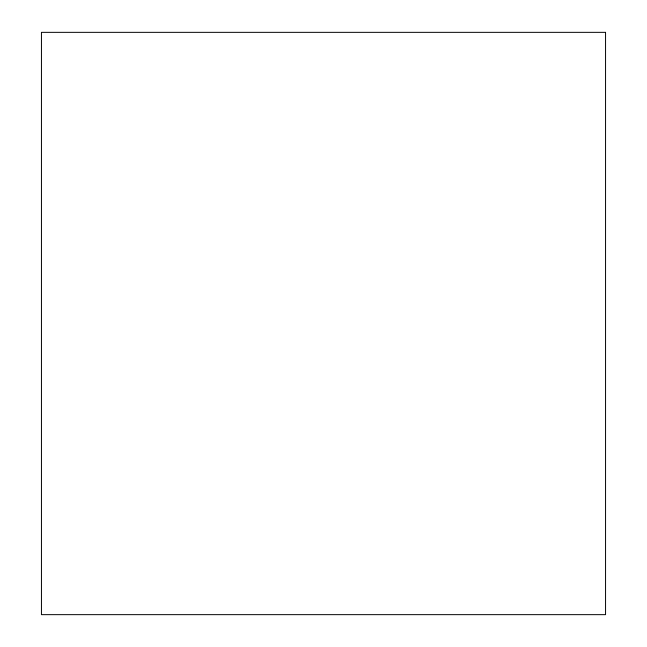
<?xml version="1.0" encoding="UTF-8"?>
<svg xmlns="http://www.w3.org/2000/svg" width="647" height="647" viewBox="0 0 647 647"><rect width="100%" height="100%" fill="white"/><g stroke="black" fill="none" stroke-linecap="round" stroke-linejoin="round"><path stroke-width="0.97" d="M605.552 32.35L41.448 32.35L41.448 614.65L605.552 614.65L605.552 32.35"/></g></svg>
